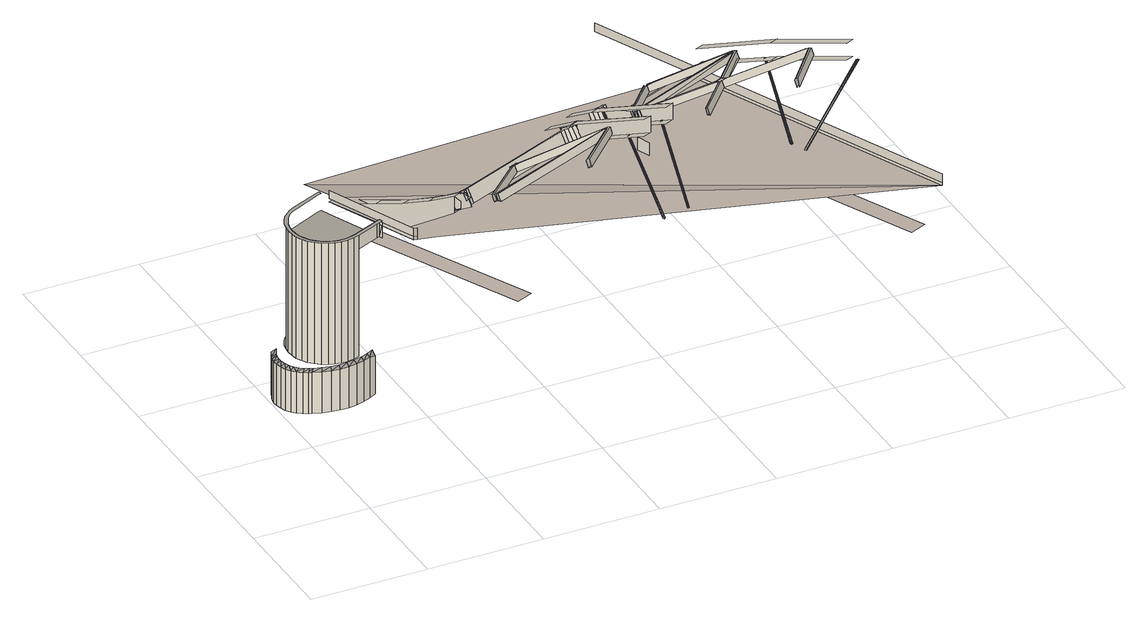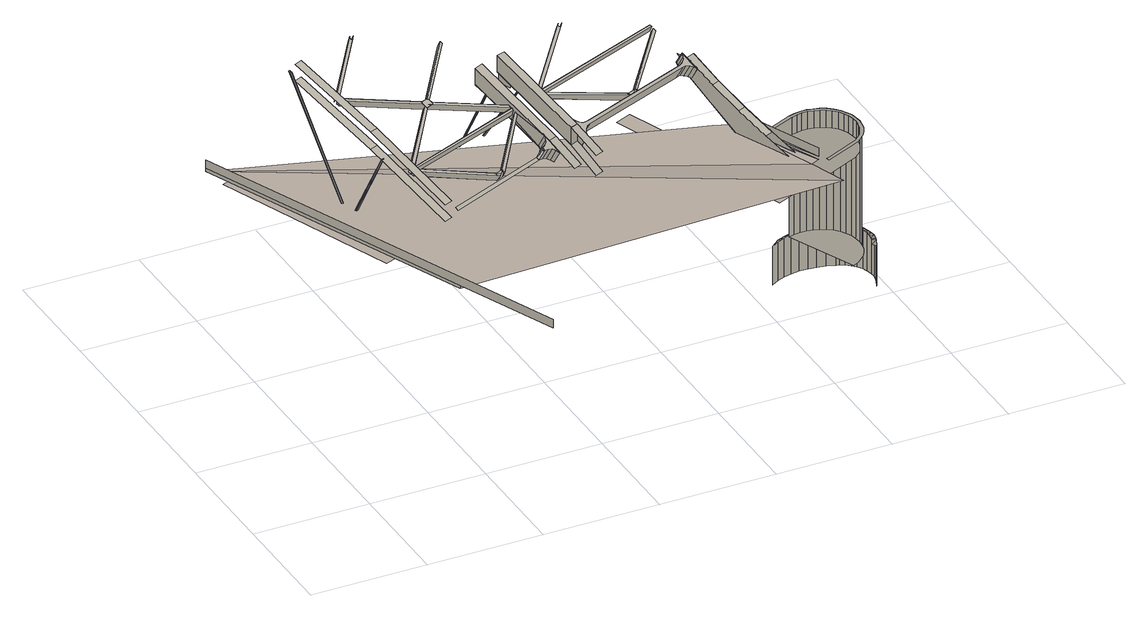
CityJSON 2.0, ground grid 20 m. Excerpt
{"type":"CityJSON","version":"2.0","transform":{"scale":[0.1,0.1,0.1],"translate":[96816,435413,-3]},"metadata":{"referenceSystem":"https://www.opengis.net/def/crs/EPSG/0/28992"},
"CityObjects":{
"bridge1":{"type":"Bridge","attributes":{"name":"Van Brienenoordbrug"},"children":["bridge1-1","bridge1-2","bridge1-3","bridge1-4","bridge1-5","bridge1-6","bridge1-7","bridge1-8","bridge1-9","bridge1-10","bridge1-11","bridge1-12","bridge1-13","bridge1-14","bridge1-15","bridge1-16","bridge1-17","bridge1-18","bridge1-19","bridge1-20","bridge1-21","bridge1-22","bridge1-23","bridge1-24","bridge1-25","bridge1-26","bridge1-27","bridge1-28","bridge1-29","bridge1-30","bridge1-31","bridge1-32","bridge1-33","bridge1-34","bridge1-35","bridge1-36","bridge1-37","bridge1-38","bridge1-39","bridge1-40","bridge1-41","bridge1-42","bridge1-43","bridge1-44","bridge1-45","bridge1-46","bridge1-47","bridge1-48","bridge1-49","bridge1-50","bridge1-51","bridge1-52","bridge1-53","bridge1-54","bridge1-55","bridge1-56","bridge1-57","bridge1-58","bridge1-59","bridge1-60","bridge1-61","bridge1-62","bridge1-63","bridge1-64","bridge1-65","bridge1-66","bridge1-67","bridge1-68","bridge1-69","bridge1-70","bridge1-71","bridge1-72","bridge1-73","bridge1-74","bridge1-75","bridge1-76","bridge1-77","bridge1-78","bridge1-79","bridge1-80","bridge1-81","bridge1-82","bridge1-83","bridge1-84","bridge1-85","bridge1-86","bridge1-87","bridge1-88","bridge1-89","bridge1-90","bridge1-91","bridge1-92","bridge1-93","bridge1-94","bridge1-95","bridge1-96","bridge1-97","bridge1-98","bridge1-99","bridge1-100","bridge1-101","bridge1-102","bridge1-103","bridge1-104","bridge1-105","bridge1-106","bridge1-107","bridge1-108","bridge1-109","bridge1-110","bridge1-111","bridge1-112","bridge1-113","bridge1-114","bridge1-115","bridge1-116","bridge1-117","bridge1-118","bridge1-119","bridge1-120","bridge1-121","bridge1-122","bridge1-123","bridge1-124","bridge1-125","bridge1-126","bridge1-127","bridge1-128","bridge1-129","bridge1-130","bridge1-131","bridge1-132","bridge1-133","bridge1-134","bridge1-135","bridge1-136","bridge1-137","bridge1-138","bridge1-139","bridge1-140","bridge1-141","bridge1-142","bridge1-143","bridge1-144","bridge1-145","bridge1-146","bridge1-147","bridge1-148","bridge1-149","bridge1-150","bridge1-151","bridge1-152","bridge1-153","bridge1-154","bridge1-155","bridge1-156","bridge1-157","bridge1-158","bridge1-159","bridge1-160","bridge1-161","bridge1-162","bridge1-163","bridge1-164","bridge1-165","bridge1-166","bridge1-167","bridge1-168","bridge1-169","bridge1-170","bridge1-171","bridge1-172","bridge1-173","bridge1-174","bridge1-175","bridge1-176","bridge1-177","bridge1-178","bridge1-179","bridge1-180","bridge1-181","bridge1-182","bridge1-183","bridge1-184","bridge1-185","bridge1-186","bridge1-187","bridge1-188","bridge1-189","bridge1-190","bridge1-191","bridge1-192","bridge1-193","bridge1-194","bridge1-195","bridge1-196","bridge1-197","bridge1-198","bridge1-199","bridge1-200","bridge1-201","bridge1-202","bridge1-203","bridge1-204","bridge1-205","bridge1-206","bridge1-207","bridge1-208","bridge1-209","bridge1-210","bridge1-211","bridge1-212","bridge1-213","bridge1-214","bridge1-215","bridge1-216","bridge1-217","bridge1-218","bridge1-219","bridge1-220","bridge1-221","bridge1-222","bridge1-223"],"geometry":[{"type":"MultiSurface","lod":"2","boundaries":[[[0,1,2,3]],[[4,0,3,5]],[[1,6,7,2]],[[8,4,5,9]],[[10,0,4]],[[1,0,11]],[[4,8,12]],[[6,1,13]],[[6,14,15,7]],[[16,8,9,17]],[[10,11,0]],[[12,10,4]],[[11,13,1]],[[8,16,18]],[[18,12,8]],[[14,6,19]],[[14,20,21,15]],[[13,19,6]],[[22,23,16,17]],[[24,18,16]],[[20,14,25]],[[19,25,14]],[[23,26,16]],[[24,16,26]],[[20,27,28,21]],[[29,30,23,22]],[[25,31,20]],[[27,20,31]],[[30,32,23]],[[26,23,32]],[[33,34,30,29]],[[34,35,30]],[[32,30,35]],[[36,37,34,33]],[[35,34,38]],[[39,40,41,42]],[[43,39,42,44]],[[40,45,46,41]],[[37,38,34]],[[47,43,44,48]],[[45,49,50,46]],[[51,52,53,54]],[[55,47,48,56]],[[52,57,58,53]],[[59,51,54,60]],[[57,61,62,58]],[[63,59,60,64]],[[65,66,37,36]],[[38,37,67]],[[68,55,56,69]],[[61,70,71,62]],[[66,67,37]],[[72,63,64,73]],[[70,74,75,71]],[[76,68,69,77]],[[74,78,79,75]],[[80,81,66,65]],[[67,66,82]],[[83,84,85,86,87,88,89,50,46,41,42,44,48,56,69,77,90,91,92,93]],[[94,76,77,90]],[[81,82,66]],[[78,95,96,79]],[[97,94,90,91]],[[82,81,98]],[[99,100,81,80]],[[95,101,102,96]],[[103,104,105,106,107,108,109,110,111,49,45,40,39,43,47,55,68,76,94,97,112,113,114,115,116,117,118,119,120,101,95,78,74,70,61,57,52,51,59,63,72,121,122,123,124,125]],[[100,98,81]],[[112,97,91,92]],[[101,120,126,102]],[[127,128,129,130,131,132,133,134,73,64,60,54,53,58,62,71,75,79,96,102,126,135,136,137,138]],[[98,100,139]],[[140,141,100,99]],[[141,139,100]],[[113,112,92,93]],[[120,119,135,126]],[[139,141,142]],[[143,144,141,140]],[[119,118,136,135]],[[114,113,93,83]],[[144,142,141]],[[142,144,145]],[[146,147,144,143]],[[147,145,144]],[[145,147,148]],[[149,150,147,146]],[[150,148,147]],[[118,117,137,136]],[[117,116,151,152,153,138,137]],[[154,138,153]],[[155,156,138,154]],[[151,157,158,159,160]],[[161,162,163,164,152]],[[162,161,165]],[[166,167,168,169]],[[170,162,165,171,172]],[[171,165,173]],[[173,174,171]],[[175,176,177,178,179,180]]],"semantics":{"surfaces":[{"type":"WallSurface"},{"type":"OuterFloorSurface"},{"type":"OuterCeilingSurface"}],"values":[0,0,0,0,1,1,1,1,0,0,1,1,1,1,1,1,0,1,0,1,1,1,1,1,0,0,1,1,1,1,0,1,1,0,1,0,0,0,1,0,0,0,0,0,0,0,0,0,1,0,0,1,0,0,0,0,0,1,1,0,1,0,0,1,0,0,1,1,0,0,1,1,0,1,0,0,1,0,0,0,1,1,0,1,1,0,1,0,0,0,0,2,2,2,2,2,2,2,2]}}]},
"bridge1-1":{"type":"BridgeInstallation","parents":["bridge1"],"geometry":[{"type":"MultiSurface","lod":"2","boundaries":[[[181,182,160,151,116,115,157,158]]]}]},
"bridge1-2":{"type":"BridgeInstallation","parents":["bridge1"],"geometry":[{"type":"MultiSurface","lod":"2","boundaries":[[[152,164,157,151]]]}]},
"bridge1-3":{"type":"BridgeInstallation","parents":["bridge1"],"geometry":[{"type":"MultiSurface","lod":"2","boundaries":[[[151,157,115,116]]]}]},
"bridge1-4":{"type":"BridgeInstallation","parents":["bridge1"],"geometry":[{"type":"MultiSurface","lod":"2","boundaries":[[[158,157,164,163]]]}]},
"bridge1-5":{"type":"BridgeInstallation","parents":["bridge1"],"geometry":[{"type":"MultiSurface","lod":"2","boundaries":[[[183,181,158,159]]]}]},
"bridge1-6":{"type":"BridgeInstallation","parents":["bridge1"],"geometry":[{"type":"MultiSurface","lod":"2","boundaries":[[[162,159,158,163]]]}]},
"bridge1-7":{"type":"BridgeInstallation","parents":["bridge1"],"geometry":[{"type":"MultiSurface","lod":"2","boundaries":[[[184,185,186,187,188]]]}]},
"bridge1-8":{"type":"BridgeInstallation","parents":["bridge1"],"geometry":[{"type":"MultiSurface","lod":"2","boundaries":[[[189,184,188,187,186,185,190,191,192,193,194,195]]]}]},
"bridge1-9":{"type":"BridgeInstallation","parents":["bridge1"],"geometry":[{"type":"MultiSurface","lod":"2","boundaries":[[[189,195,196,197]]]}]},
"bridge1-10":{"type":"BridgeInstallation","parents":["bridge1"],"geometry":[{"type":"MultiSurface","lod":"2","boundaries":[[[196,195,194,198]]]}]},
"bridge1-11":{"type":"BridgeInstallation","parents":["bridge1"],"geometry":[{"type":"MultiSurface","lod":"2","boundaries":[[[199,190,185,200]]]}]},
"bridge1-12":{"type":"BridgeInstallation","parents":["bridge1"]},
"bridge1-13":{"type":"BridgeInstallation","parents":["bridge1"],"geometry":[{"type":"MultiSurface","lod":"2","boundaries":[[[201,199,200,202,203,204,197,196,198,205,206,207,208,209,210,211]]]}]},
"bridge1-14":{"type":"BridgeInstallation","parents":["bridge1"],"geometry":[{"type":"MultiSurface","lod":"2","boundaries":[[[198,194,193,212,207,206,205]]]}]},
"bridge1-15":{"type":"BridgeInstallation","parents":["bridge1"],"geometry":[{"type":"MultiSurface","lod":"2","boundaries":[[[199,201,192,191,190]]]}]},
"bridge1-16":{"type":"BridgeInstallation","parents":["bridge1"]},
"bridge1-17":{"type":"BridgeInstallation","parents":["bridge1"],"geometry":[{"type":"MultiSurface","lod":"2","boundaries":[[[211,210,209,208,213]]]}]},
"bridge1-18":{"type":"BridgeInstallation","parents":["bridge1"],"geometry":[{"type":"MultiSurface","lod":"2","boundaries":[[[214,215,216,208,209]]]}]},
"bridge1-19":{"type":"BridgeInstallation","parents":["bridge1"],"geometry":[{"type":"MultiSurface","lod":"2","boundaries":[[[217,218,211,210]]]}]},
"bridge1-20":{"type":"BridgeInstallation","parents":["bridge1"],"geometry":[{"type":"MultiSurface","lod":"2","boundaries":[[[212,216,208,207]]]}]},
"bridge1-21":{"type":"BridgeInstallation","parents":["bridge1"],"geometry":[{"type":"MultiSurface","lod":"2","boundaries":[[[213,208,216]]]}]},
"bridge1-22":{"type":"BridgeInstallation","parents":["bridge1"]},
"bridge1-23":{"type":"BridgeInstallation","parents":["bridge1"]},
"bridge1-24":{"type":"BridgeInstallation","parents":["bridge1"]},
"bridge1-25":{"type":"BridgeInstallation","parents":["bridge1"],"geometry":[{"type":"MultiSurface","lod":"2","boundaries":[[[217,219,218]]]}]},
"bridge1-26":{"type":"BridgeInstallation","parents":["bridge1"]},
"bridge1-27":{"type":"BridgeInstallation","parents":["bridge1"],"geometry":[{"type":"MultiSurface","lod":"2","boundaries":[[[217,210,209,220,219]]]}]},
"bridge1-28":{"type":"BridgeInstallation","parents":["bridge1"],"geometry":[{"type":"MultiSurface","lod":"2","boundaries":[[[209,210,211,218,221,214]]]}]},
"bridge1-29":{"type":"BridgeInstallation","parents":["bridge1"],"geometry":[{"type":"MultiSurface","lod":"2","boundaries":[[[212,215,216]]]}]},
"bridge1-30":{"type":"BridgeInstallation","parents":["bridge1"],"geometry":[{"type":"MultiSurface","lod":"2","boundaries":[[[215,222,223,211,213,216]]]}]},
"bridge1-31":{"type":"BridgeInstallation","parents":["bridge1"],"geometry":[{"type":"MultiSurface","lod":"2","boundaries":[[[222,215,214]]]}]},
"bridge1-32":{"type":"BridgeInstallation","parents":["bridge1"],"geometry":[{"type":"MultiSurface","lod":"2","boundaries":[[[211,223,221,218]]]}]},
"bridge1-33":{"type":"BridgeInstallation","parents":["bridge1"]},
"bridge1-34":{"type":"BridgeInstallation","parents":["bridge1"],"geometry":[{"type":"MultiSurface","lod":"2","boundaries":[[[224,223,222]]]}]},
"bridge1-35":{"type":"BridgeInstallation","parents":["bridge1"],"geometry":[{"type":"MultiSurface","lod":"2","boundaries":[[[221,218,219]]]}]},
"bridge1-36":{"type":"BridgeInstallation","parents":["bridge1"],"geometry":[{"type":"MultiSurface","lod":"2","boundaries":[[[225,221,219]]]}]},
"bridge1-37":{"type":"BridgeInstallation","parents":["bridge1"],"geometry":[{"type":"MultiSurface","lod":"2","boundaries":[[[226,227,214,222,223,221]]]}]},
"bridge1-38":{"type":"BridgeInstallation","parents":["bridge1"],"geometry":[{"type":"MultiSurface","lod":"2","boundaries":[[[220,228,225,219]]]}]},
"bridge1-39":{"type":"BridgeInstallation","parents":["bridge1"],"geometry":[{"type":"MultiSurface","lod":"2","boundaries":[[[226,221,225]]]}]},
"bridge1-40":{"type":"BridgeInstallation","parents":["bridge1"],"geometry":[{"type":"MultiSurface","lod":"2","boundaries":[[[229,230,227,226]]]}]},
"bridge1-41":{"type":"BridgeInstallation","parents":["bridge1"],"geometry":[{"type":"MultiSurface","lod":"2","boundaries":[[[231,226,225]]]}]},
"bridge1-42":{"type":"BridgeInstallation","parents":["bridge1"],"geometry":[{"type":"MultiSurface","lod":"2","boundaries":[[[229,226,231]]]}]},
"bridge1-43":{"type":"BridgeInstallation","parents":["bridge1"],"geometry":[{"type":"MultiSurface","lod":"2","boundaries":[[[228,232,231,225]]]}]},
"bridge1-44":{"type":"BridgeInstallation","parents":["bridge1"],"geometry":[{"type":"MultiSurface","lod":"2","boundaries":[[[233,234,230,229]]]}]},
"bridge1-45":{"type":"BridgeInstallation","parents":["bridge1"],"geometry":[{"type":"MultiSurface","lod":"2","boundaries":[[[233,229,231]]]}]},
"bridge1-46":{"type":"BridgeInstallation","parents":["bridge1"],"geometry":[{"type":"MultiSurface","lod":"2","boundaries":[[[235,233,231]]]}]},
"bridge1-47":{"type":"BridgeInstallation","parents":["bridge1"],"geometry":[{"type":"MultiSurface","lod":"2","boundaries":[[[232,236,235,231]]]}]},
"bridge1-48":{"type":"BridgeInstallation","parents":["bridge1"],"geometry":[{"type":"MultiSurface","lod":"2","boundaries":[[[237,238,234,233]]]}]},
"bridge1-49":{"type":"BridgeInstallation","parents":["bridge1"],"geometry":[{"type":"MultiSurface","lod":"2","boundaries":[[[237,233,235]]]}]},
"bridge1-50":{"type":"BridgeInstallation","parents":["bridge1"],"geometry":[{"type":"MultiSurface","lod":"2","boundaries":[[[239,240,241,242,243]]]}]},
"bridge1-51":{"type":"BridgeInstallation","parents":["bridge1"],"geometry":[{"type":"MultiSurface","lod":"2","boundaries":[[[239,244,245,246,247,240]]]}]},
"bridge1-52":{"type":"BridgeInstallation","parents":["bridge1"],"geometry":[{"type":"MultiSurface","lod":"2","boundaries":[[[242,241,248,249,250,251]]]}]},
"bridge1-53":{"type":"BridgeInstallation","parents":["bridge1"],"geometry":[{"type":"MultiSurface","lod":"2","boundaries":[[[252,253,254,239,243]]]}]},
"bridge1-54":{"type":"BridgeInstallation","parents":["bridge1"],"geometry":[{"type":"MultiSurface","lod":"2","boundaries":[[[239,254,244]]]}]},
"bridge1-55":{"type":"BridgeInstallation","parents":["bridge1"],"geometry":[{"type":"MultiSurface","lod":"2","boundaries":[[[255,244,254,253,256,257]]]}]},
"bridge1-56":{"type":"BridgeInstallation","parents":["bridge1"],"geometry":[{"type":"MultiSurface","lod":"2","boundaries":[[[253,252,258,256]]]}]},
"bridge1-57":{"type":"BridgeInstallation","parents":["bridge1"],"geometry":[{"type":"MultiSurface","lod":"2","boundaries":[[[243,242,259,260,258,252]]]}]},
"bridge1-58":{"type":"BridgeInstallation","parents":["bridge1"],"geometry":[{"type":"MultiSurface","lod":"2","boundaries":[[[259,242,251]]]}]},
"bridge1-59":{"type":"BridgeInstallation","parents":["bridge1"],"geometry":[{"type":"MultiSurface","lod":"2","boundaries":[[[220,209,208,216,215,214,227,230,234,238,261,262,263,264,265,266,267,268,269,270,236,232,228]]]}]},
"bridge1-60":{"type":"BridgeInstallation","parents":["bridge1"],"geometry":[{"type":"MultiSurface","lod":"2","boundaries":[[[271,237,235]]]}]},
"bridge1-61":{"type":"BridgeInstallation","parents":["bridge1"],"geometry":[{"type":"MultiSurface","lod":"2","boundaries":[[[236,270,271,235]]]}]},
"bridge1-62":{"type":"BridgeInstallation","parents":["bridge1"],"geometry":[{"type":"MultiSurface","lod":"2","boundaries":[[[272,261,238,237],[255,273,245,244,254,253,256,257]]]}]},
"bridge1-63":{"type":"BridgeInstallation","parents":["bridge1"],"geometry":[{"type":"MultiSurface","lod":"2","boundaries":[[[272,237,271]]]}]},
"bridge1-64":{"type":"BridgeInstallation","parents":["bridge1"],"geometry":[{"type":"MultiSurface","lod":"2","boundaries":[[[274,255,257]]]}]},
"bridge1-65":{"type":"BridgeInstallation","parents":["bridge1"],"geometry":[{"type":"MultiSurface","lod":"2","boundaries":[[[274,257,256,258,260]]]}]},
"bridge1-66":{"type":"BridgeInstallation","parents":["bridge1"],"geometry":[{"type":"MultiSurface","lod":"2","boundaries":[[[275,276,277,278,279,280]]]}]},
"bridge1-67":{"type":"BridgeInstallation","parents":["bridge1"],"geometry":[{"type":"MultiSurface","lod":"2","boundaries":[[[281,282,283,284,285]]]}]},
"bridge1-68":{"type":"BridgeInstallation","parents":["bridge1"],"geometry":[{"type":"MultiSurface","lod":"2","boundaries":[[[284,283,286,276,275]]]}]},
"bridge1-69":{"type":"BridgeInstallation","parents":["bridge1"],"geometry":[{"type":"MultiSurface","lod":"2","boundaries":[[[281,279,278,287,282]]]}]},
"bridge1-70":{"type":"BridgeInstallation","parents":["bridge1"],"geometry":[{"type":"MultiSurface","lod":"2","boundaries":[[[250,249,246,245,273,288,289,287]]]}]},
"bridge1-71":{"type":"BridgeInstallation","parents":["bridge1"],"geometry":[{"type":"MultiSurface","lod":"2","boundaries":[[[250,287,278,277,259,251]]]}]},
"bridge1-72":{"type":"BridgeInstallation","parents":["bridge1"],"geometry":[{"type":"MultiSurface","lod":"2","boundaries":[[[288,273,255,274,290,289]]]}]},
"bridge1-73":{"type":"BridgeInstallation","parents":["bridge1"],"geometry":[{"type":"MultiSurface","lod":"2","boundaries":[[[290,274,260,259,277,286]]]}]},
"bridge1-74":{"type":"BridgeInstallation","parents":["bridge1"],"geometry":[{"type":"MultiSurface","lod":"2","boundaries":[[[291,283,282,292,293]]]}]},
"bridge1-75":{"type":"BridgeInstallation","parents":["bridge1"],"geometry":[{"type":"MultiSurface","lod":"2","boundaries":[[[294,295,292,282,287]]]}]},
"bridge1-76":{"type":"BridgeInstallation","parents":["bridge1"],"geometry":[{"type":"MultiSurface","lod":"2","boundaries":[[[296,297,295,294,298]]]}]},
"bridge1-77":{"type":"BridgeInstallation","parents":["bridge1"],"geometry":[{"type":"MultiSurface","lod":"2","boundaries":[[[298,286,283,291,299,296]]]}]},
"bridge1-78":{"type":"BridgeInstallation","parents":["bridge1"],"geometry":[{"type":"MultiSurface","lod":"2","boundaries":[[[300,272,271]]]}]},
"bridge1-79":{"type":"BridgeInstallation","parents":["bridge1"],"geometry":[{"type":"MultiSurface","lod":"2","boundaries":[[[270,269,300,271]]]}]},
"bridge1-80":{"type":"BridgeInstallation","parents":["bridge1"],"geometry":[{"type":"MultiSurface","lod":"2","boundaries":[[[301,262,261,272]]]}]},
"bridge1-81":{"type":"BridgeInstallation","parents":["bridge1"],"geometry":[{"type":"MultiSurface","lod":"2","boundaries":[[[301,272,300]]]}]},
"bridge1-82":{"type":"BridgeInstallation","parents":["bridge1"],"geometry":[{"type":"MultiSurface","lod":"2","boundaries":[[[302,301,300]]]}]},
"bridge1-83":{"type":"BridgeInstallation","parents":["bridge1"],"geometry":[{"type":"MultiSurface","lod":"2","boundaries":[[[269,268,302,300]]]}]},
"bridge1-84":{"type":"BridgeInstallation","parents":["bridge1"],"geometry":[{"type":"MultiSurface","lod":"2","boundaries":[[[303,263,262,301]]]}]},
"bridge1-85":{"type":"BridgeInstallation","parents":["bridge1"],"geometry":[{"type":"MultiSurface","lod":"2","boundaries":[[[303,301,302]]]}]},
"bridge1-86":{"type":"BridgeInstallation","parents":["bridge1"],"geometry":[{"type":"MultiSurface","lod":"2","boundaries":[[[268,267,304,302]]]}]},
"bridge1-87":{"type":"BridgeInstallation","parents":["bridge1"],"geometry":[{"type":"MultiSurface","lod":"2","boundaries":[[[304,303,302]]]}]},
"bridge1-88":{"type":"BridgeInstallation","parents":["bridge1"],"geometry":[{"type":"MultiSurface","lod":"2","boundaries":[[[305,264,263,303]]]}]},
"bridge1-89":{"type":"BridgeInstallation","parents":["bridge1"],"geometry":[{"type":"MultiSurface","lod":"2","boundaries":[[[306,303,304]]]}]},
"bridge1-90":{"type":"BridgeInstallation","parents":["bridge1"],"geometry":[{"type":"MultiSurface","lod":"2","boundaries":[[[266,307,306,304,267]]]}]},
"bridge1-91":{"type":"BridgeInstallation","parents":["bridge1"],"geometry":[{"type":"MultiSurface","lod":"2","boundaries":[[[303,306,305]]]}]},
"bridge1-92":{"type":"BridgeInstallation","parents":["bridge1"],"geometry":[{"type":"MultiSurface","lod":"2","boundaries":[[[306,305,303]]]}]},
"bridge1-93":{"type":"BridgeInstallation","parents":["bridge1"]},
"bridge1-94":{"type":"BridgeInstallation","parents":["bridge1"],"geometry":[{"type":"MultiSurface","lod":"2","boundaries":[[[308,309,265,264,305,310]]]}]},
"bridge1-95":{"type":"BridgeInstallation","parents":["bridge1"],"geometry":[{"type":"MultiSurface","lod":"2","boundaries":[[[308,310,306,307,266,265,309]]]}]},
"bridge1-96":{"type":"BridgeInstallation","parents":["bridge1"],"geometry":[{"type":"MultiSurface","lod":"2","boundaries":[[[310,305,306]]]}]},
"bridge1-97":{"type":"BridgeInstallation","parents":["bridge1"],"geometry":[{"type":"MultiSurface","lod":"2","boundaries":[[[311,312,313,314,315]]]}]},
"bridge1-98":{"type":"BridgeInstallation","parents":["bridge1"],"geometry":[{"type":"MultiSurface","lod":"2","boundaries":[[[316,317,318,319,320]]]}]},
"bridge1-99":{"type":"BridgeInstallation","parents":["bridge1"],"geometry":[{"type":"MultiSurface","lod":"2","boundaries":[[[276,286,277]]]}]},
"bridge1-100":{"type":"BridgeInstallation","parents":["bridge1"],"geometry":[{"type":"MultiSurface","lod":"2","boundaries":[[[312,313,318,319,321]]]}]},
"bridge1-101":{"type":"BridgeInstallation","parents":["bridge1"]},
"bridge1-102":{"type":"BridgeInstallation","parents":["bridge1"],"geometry":[{"type":"MultiSurface","lod":"2","boundaries":[[[322,323,324]]]}]},
"bridge1-103":{"type":"BridgeInstallation","parents":["bridge1"]},
"bridge1-104":{"type":"BridgeInstallation","parents":["bridge1"],"geometry":[{"type":"MultiSurface","lod":"2","boundaries":[[[325,322,313,312,326,327]]]}]},
"bridge1-105":{"type":"BridgeInstallation","parents":["bridge1"],"geometry":[{"type":"MultiSurface","lod":"2","boundaries":[[[328,329,330,319,318]]]}]},
"bridge1-106":{"type":"BridgeConstructiveElement","parents":["bridge1"],"geometry":[{"type":"MultiSurface","lod":"2","boundaries":[[[331,332,333,322]]]}]},
"bridge1-107":{"type":"BridgeConstructiveElement","parents":["bridge1"],"geometry":[{"type":"MultiSurface","lod":"2","boundaries":[[[334,335,336]]]}]},
"bridge1-108":{"type":"BridgeConstructiveElement","parents":["bridge1"],"geometry":[{"type":"MultiSurface","lod":"2","boundaries":[[[335,337,336]]]}]},
"bridge1-109":{"type":"BridgeConstructiveElement","parents":["bridge1"],"geometry":[{"type":"MultiSurface","lod":"2","boundaries":[[[336,337,338]]]}]},
"bridge1-110":{"type":"BridgeConstructiveElement","parents":["bridge1"],"geometry":[{"type":"MultiSurface","lod":"2","boundaries":[[[339,334,336]]]}]},
"bridge1-111":{"type":"BridgeConstructiveElement","parents":["bridge1"],"geometry":[{"type":"MultiSurface","lod":"2","boundaries":[[[337,340,338]]]}]},
"bridge1-112":{"type":"BridgeConstructiveElement","parents":["bridge1"],"geometry":[{"type":"MultiSurface","lod":"2","boundaries":[[[341,334,339]]]}]},
"bridge1-113":{"type":"BridgeConstructiveElement","parents":["bridge1"],"geometry":[{"type":"MultiSurface","lod":"2","boundaries":[[[342,341,339]]]}]},
"bridge1-114":{"type":"BridgeConstructiveElement","parents":["bridge1"],"geometry":[{"type":"MultiSurface","lod":"2","boundaries":[[[338,340,343]]]}]},
"bridge1-115":{"type":"BridgeInstallation","parents":["bridge1"],"geometry":[{"type":"MultiSurface","lod":"2","boundaries":[[[344,326,312,321,319,330,329]]]}]},
"bridge1-116":{"type":"BridgeConstructiveElement","parents":["bridge1"],"geometry":[{"type":"MultiSurface","lod":"2","boundaries":[[[343,341,342]]]}]},
"bridge1-117":{"type":"BridgeConstructiveElement","parents":["bridge1"],"geometry":[{"type":"MultiSurface","lod":"2","boundaries":[[[340,341,343]]]}]},
"bridge1-118":{"type":"BridgeInstallation","parents":["bridge1"],"geometry":[{"type":"MultiSurface","lod":"2","boundaries":[[[345,346,347,348]]]}]},
"bridge1-119":{"type":"BridgeInstallation","parents":["bridge1"]},
"bridge1-120":{"type":"BridgeInstallation","parents":["bridge1"]},
"bridge1-121":{"type":"BridgeInstallation","parents":["bridge1"],"geometry":[{"type":"MultiSurface","lod":"2","boundaries":[[[349,350,351,352,353]]]}]},
"bridge1-122":{"type":"BridgeInstallation","parents":["bridge1"],"geometry":[{"type":"MultiSurface","lod":"2","boundaries":[[[354,355,356,357,358,359,360,361,362,363,364]]]}]},
"bridge1-123":{"type":"BridgeInstallation","parents":["bridge1"],"geometry":[{"type":"MultiSurface","lod":"2","boundaries":[[[365,366,348,347]]]}]},
"bridge1-124":{"type":"BridgeInstallation","parents":["bridge1"],"geometry":[{"type":"MultiSurface","lod":"2","boundaries":[[[367,349,368]]]}]},
"bridge1-125":{"type":"BridgeInstallation","parents":["bridge1"],"geometry":[{"type":"MultiSurface","lod":"2","boundaries":[[[349,368,354]]]}]},
"bridge1-126":{"type":"BridgeInstallation","parents":["bridge1"],"geometry":[{"type":"MultiSurface","lod":"2","boundaries":[[[369,370,368,371]]]}]},
"bridge1-127":{"type":"BridgeInstallation","parents":["bridge1"],"geometry":[{"type":"MultiSurface","lod":"2","boundaries":[[[352,372,373,353]]]}]},
"bridge1-128":{"type":"BridgeInstallation","parents":["bridge1"],"geometry":[{"type":"MultiSurface","lod":"2","boundaries":[[[368,370,374,375]]]}]},
"bridge1-129":{"type":"BridgeInstallation","parents":["bridge1"],"geometry":[{"type":"MultiSurface","lod":"2","boundaries":[[[352,351,376,370,369,377,378,379,380,381,372]]]}]},
"bridge1-130":{"type":"BridgeInstallation","parents":["bridge1"],"geometry":[{"type":"MultiSurface","lod":"2","boundaries":[[[382,377,369,371]]]}]},
"bridge1-131":{"type":"BridgeInstallation","parents":["bridge1"],"geometry":[{"type":"MultiSurface","lod":"2","boundaries":[[[371,368,349,353,373,383,384,385,386,382]]]}]},
"bridge1-132":{"type":"BridgeInstallation","parents":["bridge1"],"geometry":[{"type":"MultiSurface","lod":"2","boundaries":[[[348,366,362,361,355,354,368,375,387,388,374,370,376],[389,390,391,392],[393,394,395,396]]]}]},
"bridge1-133":{"type":"BridgeInstallation","parents":["bridge1"],"geometry":[{"type":"MultiSurface","lod":"2","boundaries":[[[397,398,399]]]}]},
"bridge1-134":{"type":"BridgeConstructiveElement","parents":["bridge1"],"geometry":[{"type":"MultiSurface","lod":"2","boundaries":[[[400,358,401]]]}]},
"bridge1-135":{"type":"BridgeConstructiveElement","parents":["bridge1"],"geometry":[{"type":"MultiSurface","lod":"2","boundaries":[[[400,402,358]]]}]},
"bridge1-136":{"type":"BridgeConstructiveElement","parents":["bridge1"],"geometry":[{"type":"MultiSurface","lod":"2","boundaries":[[[359,358,402]]]}]},
"bridge1-137":{"type":"BridgeConstructiveElement","parents":["bridge1"],"geometry":[{"type":"MultiSurface","lod":"2","boundaries":[[[357,401,358]]]}]},
"bridge1-138":{"type":"BridgeConstructiveElement","parents":["bridge1"]},
"bridge1-139":{"type":"BridgeConstructiveElement","parents":["bridge1"]},
"bridge1-140":{"type":"BridgeConstructiveElement","parents":["bridge1"],"geometry":[{"type":"MultiSurface","lod":"2","boundaries":[[[360,359,402]]]}]},
"bridge1-141":{"type":"BridgeInstallation","parents":["bridge1"],"geometry":[{"type":"MultiSurface","lod":"2","boundaries":[[[372,381,383,373]]]}]},
"bridge1-142":{"type":"BridgeConstructiveElement","parents":["bridge1"],"geometry":[{"type":"MultiSurface","lod":"2","boundaries":[[[356,401,357]]]}]},
"bridge1-143":{"type":"BridgeConstructiveElement","parents":["bridge1"],"geometry":[{"type":"MultiSurface","lod":"2","boundaries":[[[402,397,360]]]}]},
"bridge1-144":{"type":"BridgeInstallation","parents":["bridge1"],"geometry":[{"type":"MultiSurface","lod":"2","boundaries":[[[386,378,377,382]]]}]},
"bridge1-145":{"type":"BridgeConstructiveElement","parents":["bridge1"],"geometry":[{"type":"MultiSurface","lod":"2","boundaries":[[[401,356,403]]]}]},
"bridge1-146":{"type":"BridgeConstructiveElement","parents":["bridge1"]},
"bridge1-147":{"type":"BridgeConstructiveElement","parents":["bridge1"]},
"bridge1-148":{"type":"BridgeConstructiveElement","parents":["bridge1"],"geometry":[{"type":"MultiSurface","lod":"2","boundaries":[[[403,356,398]]]}]},
"bridge1-149":{"type":"BridgeConstructiveElement","parents":["bridge1"],"geometry":[{"type":"MultiSurface","lod":"2","boundaries":[[[404,398,356,355]]]}]},
"bridge1-150":{"type":"BridgeConstructiveElement","parents":["bridge1"]},
"bridge1-151":{"type":"BridgeConstructiveElement","parents":["bridge1"],"geometry":[{"type":"MultiSurface","lod":"2","boundaries":[[[361,360,397,405]]]}]},
"bridge1-152":{"type":"BridgeConstructiveElement","parents":["bridge1"],"geometry":[{"type":"MultiSurface","lod":"2","boundaries":[[[404,406,398]]]}]},
"bridge1-153":{"type":"BridgeConstructiveElement","parents":["bridge1"],"geometry":[{"type":"MultiSurface","lod":"2","boundaries":[[[406,405,399]]]}]},
"bridge1-154":{"type":"BridgeConstructiveElement","parents":["bridge1"],"geometry":[{"type":"MultiSurface","lod":"2","boundaries":[[[399,398,406]]]}]},
"bridge1-155":{"type":"BridgeConstructiveElement","parents":["bridge1"],"geometry":[{"type":"MultiSurface","lod":"2","boundaries":[[[397,399,405]]]}]},
"bridge1-156":{"type":"BridgeInstallation","parents":["bridge1"],"geometry":[{"type":"MultiSurface","lod":"2","boundaries":[[[355,361,360,359,358,357,356]]]}]},
"bridge1-157":{"type":"BridgeInstallation","parents":["bridge1"],"geometry":[{"type":"MultiSurface","lod":"2","boundaries":[[[381,380,384,383]]]}]},
"bridge1-158":{"type":"BridgeInstallation","parents":["bridge1"]},
"bridge1-159":{"type":"BridgeInstallation","parents":["bridge1"]},
"bridge1-160":{"type":"BridgeInstallation","parents":["bridge1"],"geometry":[{"type":"MultiSurface","lod":"2","boundaries":[[[385,379,378,386]]]}]},
"bridge1-161":{"type":"BridgeInstallation","parents":["bridge1"],"geometry":[{"type":"MultiSurface","lod":"2","boundaries":[[[374,407,408,375]]]}]},
"bridge1-162":{"type":"BridgeInstallation","parents":["bridge1"],"geometry":[{"type":"MultiSurface","lod":"2","boundaries":[[[388,409,410,407,374]]]}]},
"bridge1-163":{"type":"BridgeInstallation","parents":["bridge1"],"geometry":[{"type":"MultiSurface","lod":"2","boundaries":[[[387,411,412,409,388]]]}]},
"bridge1-164":{"type":"BridgeInstallation","parents":["bridge1"],"geometry":[{"type":"MultiSurface","lod":"2","boundaries":[[[394,413,414,415,395]]]}]},
"bridge1-165":{"type":"BridgeInstallation","parents":["bridge1"],"geometry":[{"type":"MultiSurface","lod":"2","boundaries":[[[393,416,417,413,394]]]}]},
"bridge1-166":{"type":"BridgeInstallation","parents":["bridge1"],"geometry":[{"type":"MultiSurface","lod":"2","boundaries":[[[415,418,419,396,395]]]}]},
"bridge1-167":{"type":"BridgeInstallation","parents":["bridge1"],"geometry":[{"type":"MultiSurface","lod":"2","boundaries":[[[420,421,422,423,424]]]}]},
"bridge1-168":{"type":"BridgeInstallation","parents":["bridge1"],"geometry":[{"type":"MultiSurface","lod":"2","boundaries":[[[423,417,416,425,424]]]}]},
"bridge1-169":{"type":"BridgeInstallation","parents":["bridge1"],"geometry":[{"type":"MultiSurface","lod":"2","boundaries":[[[426,427,428,421,420]]]}]},
"bridge1-170":{"type":"BridgeInstallation","parents":["bridge1"],"geometry":[{"type":"MultiSurface","lod":"2","boundaries":[[[429,430,410,409]]]}]},
"bridge1-171":{"type":"BridgeInstallation","parents":["bridge1"],"geometry":[{"type":"MultiSurface","lod":"2","boundaries":[[[412,431,409]]]}]},
"bridge1-172":{"type":"BridgeInstallation","parents":["bridge1"],"geometry":[{"type":"MultiSurface","lod":"2","boundaries":[[[409,431,432,433,429]]]}]},
"bridge1-173":{"type":"BridgeInstallation","parents":["bridge1"],"geometry":[{"type":"MultiSurface","lod":"2","boundaries":[[[384,434,435,385]]]}]},
"bridge1-174":{"type":"BridgeInstallation","parents":["bridge1"],"geometry":[{"type":"MultiSurface","lod":"2","boundaries":[[[413,423,422,414]]]}]},
"bridge1-175":{"type":"BridgeInstallation","parents":["bridge1"],"geometry":[{"type":"MultiSurface","lod":"2","boundaries":[[[436,391,390]]]}]},
"bridge1-176":{"type":"BridgeInstallation","parents":["bridge1"],"geometry":[{"type":"MultiSurface","lod":"2","boundaries":[[[423,413,417]]]}]},
"bridge1-177":{"type":"BridgeInstallation","parents":["bridge1"],"geometry":[{"type":"MultiSurface","lod":"2","boundaries":[[[437,438,439,389,392]]]}]},
"bridge1-178":{"type":"BridgeInstallation","parents":["bridge1"],"geometry":[{"type":"MultiSurface","lod":"2","boundaries":[[[440,390,389,439]]]}]},
"bridge1-179":{"type":"BridgeInstallation","parents":["bridge1"],"geometry":[{"type":"MultiSurface","lod":"2","boundaries":[[[441,437,392,391,436]]]}]},
"bridge1-180":{"type":"BridgeInstallation","parents":["bridge1"],"geometry":[{"type":"MultiSurface","lod":"2","boundaries":[[[440,436,390]]]}]},
"bridge1-181":{"type":"BridgeInstallation","parents":["bridge1"],"geometry":[{"type":"MultiSurface","lod":"2","boundaries":[[[375,408,442,443,444,440,445,411,387]]]}]},
"bridge1-182":{"type":"BridgeInstallation","parents":["bridge1"],"geometry":[{"type":"MultiSurface","lod":"2","boundaries":[[[415,446,418]]]}]},
"bridge1-183":{"type":"BridgeInstallation","parents":["bridge1"],"geometry":[{"type":"MultiSurface","lod":"2","boundaries":[[[447,446,415,414,448]]]}]},
"bridge1-184":{"type":"BridgeInstallation","parents":["bridge1"],"geometry":[{"type":"MultiSurface","lod":"2","boundaries":[[[414,422,449,448]]]}]},
"bridge1-185":{"type":"BridgeInstallation","parents":["bridge1"],"geometry":[{"type":"MultiSurface","lod":"2","boundaries":[[[421,450,449,422]]]}]},
"bridge1-186":{"type":"BridgeInstallation","parents":["bridge1"],"geometry":[{"type":"MultiSurface","lod":"2","boundaries":[[[450,421,428]]]}]},
"bridge1-187":{"type":"BridgeInstallation","parents":["bridge1"],"geometry":[{"type":"MultiSurface","lod":"2","boundaries":[[[451,452,453,454,455,427,426,425,416,393,396,419,440]]]}]},
"bridge1-188":{"type":"BridgeInstallation","parents":["bridge1"],"geometry":[{"type":"MultiSurface","lod":"2","boundaries":[[[456,457,458]]]}]},
"bridge1-189":{"type":"BridgeInstallation","parents":["bridge1"],"geometry":[{"type":"MultiSurface","lod":"2","boundaries":[[[457,456,447,448,449]]]}]},
"bridge1-190":{"type":"BridgeInstallation","parents":["bridge1"],"geometry":[{"type":"MultiSurface","lod":"2","boundaries":[[[411,445,439,438,431,412]]]}]},
"bridge1-191":{"type":"BridgeInstallation","parents":["bridge1"],"geometry":[{"type":"MultiSurface","lod":"2","boundaries":[[[442,459,460,461,462,444,443]]]}]},
"bridge1-192":{"type":"BridgeInstallation","parents":["bridge1"],"geometry":[{"type":"MultiSurface","lod":"2","boundaries":[[[437,461,460,432,431,438]]]}]},
"bridge1-193":{"type":"BridgeInstallation","parents":["bridge1"],"geometry":[{"type":"MultiSurface","lod":"2","boundaries":[[[446,436,440,419,418]]]}]},
"bridge1-194":{"type":"BridgeInstallation","parents":["bridge1"],"geometry":[{"type":"MultiSurface","lod":"2","boundaries":[[[463,441,436,446,447,456]]]}]},
"bridge1-195":{"type":"BridgeInstallation","parents":["bridge1"],"geometry":[{"type":"MultiSurface","lod":"2","boundaries":[[[456,458,452,451,464,463]]]}]},
"bridge1-196":{"type":"BridgeInstallation","parents":["bridge1"],"geometry":[{"type":"MultiSurface","lod":"2","boundaries":[[[427,455,465,466,450,428]]]}]},
"bridge1-197":{"type":"BridgeInstallation","parents":["bridge1"],"geometry":[{"type":"MultiSurface","lod":"2","boundaries":[[[453,452,458,457,467,468,454]]]}]},
"bridge1-198":{"type":"BridgeInstallation","parents":["bridge1"],"geometry":[{"type":"MultiSurface","lod":"2","boundaries":[[[467,457,449,450,466]]]}]},
"bridge1-199":{"type":"BridgeInstallation","parents":["bridge1"],"geometry":[{"type":"MultiSurface","lod":"2","boundaries":[[[455,469,470,471,466,465]]]}]},
"bridge1-200":{"type":"BridgeInstallation","parents":["bridge1"],"geometry":[{"type":"MultiSurface","lod":"2","boundaries":[[[472,473,474,475,476]]]}]},
"bridge1-201":{"type":"BridgeInstallation","parents":["bridge1"],"geometry":[{"type":"MultiSurface","lod":"2","boundaries":[[[466,471,477,472,476]]]}]},
"bridge1-202":{"type":"BridgeInstallation","parents":["bridge1"],"geometry":[{"type":"MultiSurface","lod":"2","boundaries":[[[440,439,445]]]}]},
"bridge1-203":{"type":"BridgeInstallation","parents":["bridge1"],"geometry":[{"type":"MultiSurface","lod":"2","boundaries":[[[478,479,480,481]]]}]},
"bridge1-204":{"type":"BridgeInstallation","parents":["bridge1"],"geometry":[{"type":"MultiSurface","lod":"2","boundaries":[[[482,483,484,485]]]}]},
"bridge1-205":{"type":"BridgeConstructiveElement","parents":["bridge1"],"geometry":[{"type":"MultiSurface","lod":"2","boundaries":[[[486,487,488]]]}]},
"bridge1-206":{"type":"BridgeConstructiveElement","parents":["bridge1"],"geometry":[{"type":"MultiSurface","lod":"2","boundaries":[[[487,486,489,490]]]}]},
"bridge1-207":{"type":"BridgeConstructiveElement","parents":["bridge1"],"geometry":[{"type":"MultiSurface","lod":"2","boundaries":[[[491,492,490,489]]]}]},
"bridge1-208":{"type":"BridgeConstructiveElement","parents":["bridge1"],"geometry":[{"type":"MultiSurface","lod":"2","boundaries":[[[488,487,493,494]]]}]},
"bridge1-209":{"type":"BridgeConstructiveElement","parents":["bridge1"],"geometry":[{"type":"MultiSurface","lod":"2","boundaries":[[[491,495,492]]]}]},
"bridge1-210":{"type":"BridgeConstructiveElement","parents":["bridge1"],"geometry":[{"type":"MultiSurface","lod":"2","boundaries":[[[494,493,496]]]}]},
"bridge1-211":{"type":"BridgeConstructiveElement","parents":["bridge1"],"geometry":[{"type":"MultiSurface","lod":"2","boundaries":[[[496,493,497,498]]]}]},
"bridge1-212":{"type":"BridgeConstructiveElement","parents":["bridge1"],"geometry":[{"type":"MultiSurface","lod":"2","boundaries":[[[499,500,492,495]]]}]},
"bridge1-213":{"type":"BridgeConstructiveElement","parents":["bridge1"],"geometry":[{"type":"MultiSurface","lod":"2","boundaries":[[[497,500,498]]]}]},
"bridge1-214":{"type":"BridgeConstructiveElement","parents":["bridge1"],"geometry":[{"type":"MultiSurface","lod":"2","boundaries":[[[498,500,499]]]}]},
"bridge1-215":{"type":"BridgeConstructiveElement","parents":["bridge1"],"geometry":[{"type":"MultiSurface","lod":"2","boundaries":[[[501,502,503,504]]]}]},
"bridge1-216":{"type":"BridgeConstructiveElement","parents":["bridge1"],"geometry":[{"type":"MultiSurface","lod":"2","boundaries":[[[502,501,505,506]]]}]},
"bridge1-217":{"type":"BridgeInstallation","parents":["bridge1"],"geometry":[{"type":"MultiSurface","lod":"2","boundaries":[[[507,508,483,482]]]}]},
"bridge1-218":{"type":"BridgeInstallation","parents":["bridge1"],"geometry":[{"type":"MultiSurface","lod":"2","boundaries":[[[480,479,509,510]]]}]},
"bridge1-219":{"type":"BridgeConstructiveElement","parents":["bridge1"],"geometry":[{"type":"MultiSurface","lod":"2","boundaries":[[[511,512,504,503]]]}]},
"bridge1-220":{"type":"BridgeConstructiveElement","parents":["bridge1"],"geometry":[{"type":"MultiSurface","lod":"2","boundaries":[[[513,514,506,505]]]}]},
"bridge1-221":{"type":"BridgeConstructiveElement","parents":["bridge1"],"geometry":[{"type":"MultiSurface","lod":"2","boundaries":[[[514,513,512,511]]]}]},
"bridge1-222":{"type":"BridgeInstallation","parents":["bridge1"],"geometry":[{"type":"MultiSurface","lod":"2","boundaries":[[[515,516,517,518,519]]]}]},
"bridge1-223":{"type":"BridgeInstallation","parents":["bridge1"],"geometry":[{"type":"MultiSurface","lod":"2","boundaries":[[[174,518,517,171]]]}]}
},
"vertices":[
[8,325,83],[6,334,83],[6,334,9],[8,325,9],[11,316,83],[11,316,9],[5,343,83],[5,343,9],[17,308,83],[17,308,9],[16,327,86],[14,336,86],[19,319,86],[14,344,86],[7,353,83],[7,353,9],[23,301,83],[23,301,9],[24,312,86],[15,353,86],[9,358,83],[9,358,9],[31,295,9],[31,295,83],[30,306,86],[17,358,86],[37,301,86],[15,372,83],[15,372,9],[39,291,9],[39,291,83],[23,371,86],[44,297,86],[44,289,9],[44,289,83],[49,295,86],[58,284,9],[58,284,83],[62,291,86],[39,333,305],[37,344,305],[37,344,86],[39,333,86],[44,324,305],[44,324,86],[36,355,305],[36,355,86],[49,315,305],[49,315,86],[37,365,305],[37,365,86],[43,345,305],[45,335,305],[45,335,274],[43,345,274],[57,307,305],[57,307,86],[49,327,305],[49,327,274],[42,355,305],[42,355,274],[54,318,305],[54,318,274],[43,364,305],[43,364,274],[73,281,9],[73,281,83],[76,288,86],[65,300,305],[65,300,86],[61,311,305],[61,311,274],[45,374,305],[45,374,274],[69,305,305],[69,305,274],[75,295,305],[75,295,86],[77,301,305],[77,301,274],[87,279,9],[87,279,83],[89,286,86],[127,295,86],[75,414,86],[65,409,86],[57,402,86],[49,394,86],[44,385,86],[39,376,86],[85,292,86],[95,290,86],[106,290,86],[117,292,86],[85,292,305],[86,298,305],[86,298,274],[95,290,305],[103,287,86],[102,279,9],[102,279,83],[96,296,305],[96,296,274],[125,430,305],[131,432,305],[129,438,305],[75,414,305],[65,409,305],[57,402,305],[49,394,305],[44,385,305],[39,376,305],[106,290,305],[117,292,305],[127,295,305],[179,318,305],[177,324,305],[171,321,305],[125,301,305],[115,298,305],[106,296,305],[49,382,305],[54,391,305],[61,398,305],[68,404,305],[77,408,305],[106,296,274],[137,418,274],[131,432,274],[125,430,274],[77,408,274],[68,404,274],[61,398,274],[54,391,274],[49,382,274],[115,298,274],[125,301,274],[171,321,274],[177,324,274],[116,289,86],[117,281,9],[117,281,83],[130,292,86],[131,285,9],[131,285,83],[142,297,86],[144,290,9],[144,290,83],[155,303,86],[157,297,9],[157,297,78],[177,324,302],[177,324,296],[177,324,295],[179,320,295],[179,318,295],[179,318,274],[179,318,302],[204,259,302],[211,261,300],[137,417,302],[137,417,296],[211,261,294],[204,259,296],[179,318,296],[153,424,296],[203,415,235],[332,109,247],[304,97,247],[174,403,235],[238,253,295],[1002,35,300],[275,243,295],[127,484,293],[799,509,294],[832,320,244],[906,143,249],[961,13,253],[933,1,253],[878,131,249],[804,308,244],
[204,259,317],[137,417,317],
[211,261,315],
[164,389,301],[206,289,301],[203,295,301],[182,346,301],[172,370,301],
[182,346,319],[224,246,332],[243,201,365],[244,199,367],[244,199,397],[224,246,368],[203,295,342],
[217,301,342],[196,352,319],
[238,252,368],
[238,252,332],[220,295,301],
[258,205,367],[196,352,301],[189,369,301],[178,395,301],[247,230,382],[253,218,389],[258,206,397],[258,206,395],[250,224,384],[254,213,363],[258,205,368],
[258,205,397],
[258,205,386],
[262,195,401],[259,202,397],[258,205,395],
[254,213,362],[258,204,367],
[259,209,365],
[254,220,387],
[267,184,380],
[263,192,396],[264,190,391],
[266,186,396],
[265,207,367],
[267,190,377],[263,201,398],
[260,218,389],
[270,195,374],[265,207,396],
[272,207,369],
[267,218,391],
[274,200,373],[270,211,395],
[278,209,369],
[273,220,391],
[280,204,372],[275,215,394],
[366,248,390],[283,146,419],[285,141,422],[369,246,391],[367,245,391],
[368,251,389],[369,245,378],[285,141,408],[284,142,411],
[287,137,413],[287,137,411],[376,246,379],[373,251,390],
[367,245,392],[365,250,389],[365,249,389],
[377,255,389],[380,256,389],[381,256,389],
[382,251,392],
[380,250,391],[383,251,391],
[477,300,394],[484,302,395],[490,302,396],[496,299,399],[501,296,402],[489,325,384],[488,319,387],[485,313,389],[481,308,391],[475,305,391],
[480,294,370],
[482,289,373],[381,250,378],
[381,254,390],
[286,138,424],[522,236,424],[523,236,424],[524,231,413],[288,133,413],[288,134,414],
[290,129,414],[525,227,415],[523,232,426],[288,134,425],[290,130,415],
[526,236,425],
[528,231,414],
[519,236,410],[526,236,411],
[524,240,422],
[434,121,455],[432,112,445],[430,116,457],
[530,227,416],[437,111,446],
[438,119,457],[436,116,458],[528,231,427],
[437,122,455],
[486,297,369],
[488,291,373],
[490,302,368],
[495,290,375],
[493,308,365],
[501,288,377],
[493,314,362],
[493,314,363],
[503,291,392],[503,291,394],[506,284,380],
[491,359,332],[511,312,367],[497,306,367],[496,308,366],[477,353,332],
[491,359,368],[477,353,368],[497,306,398],[511,312,398],[500,337,382],
[511,312,396],
[550,180,431],[550,179,431],[550,180,430],
[550,179,432],[569,173,438],[555,168,438],
[555,168,468],[569,173,468],[515,302,403],
[550,180,408],[559,157,408],[559,157,431],
[572,136,303],[572,135,303],[547,207,419],
[573,133,303],
[548,206,420],
[547,208,419],
[575,134,303],
[574,136,303],
[549,208,419],
[549,207,420],
[569,173,457],
[537,378,368],[523,372,368],[543,325,398],[557,331,398],
[553,339,362],[553,339,363],[549,350,384],[553,346,387],[558,335,365],
[557,331,367],[607,212,428],[606,212,428],[606,211,428],[605,210,428],[606,210,428],[607,210,429],[608,210,429],[616,192,438],[601,186,438],[543,325,367],
[601,186,468],[616,192,468],
[557,330,368],[566,310,380],
[562,327,399],[561,321,402],[566,316,377],
[559,344,390],[564,333,368],
[583,270,419],[585,266,408],
[557,331,396],[564,333,397],[569,337,395],[574,341,395],[572,346,392],[566,344,391],
[569,321,375],
[571,333,369],[577,335,370],[579,330,373],[573,326,373],
[586,261,411],[584,266,422],[587,259,412],[589,255,414],[587,259,425],[586,263,423],[592,249,417],[590,253,428],[588,258,426],[590,254,415],
[622,146,303],[622,148,303],[622,147,303],
[619,146,303],[620,148,303],
[621,145,303],
[621,148,303],
[608,212,428],
[608,211,429],
[608,211,428],
[655,372,388],[656,366,378],
[656,366,391],[656,372,388],
[663,368,378],[661,372,389],
[712,234,456],[711,238,455],[713,239,455],
[718,229,446],[716,234,457],
[719,238,456],[721,233,445],
[644,126,488],[717,228,460],[715,227,460],[714,230,458],[642,130,486],
[644,126,475],
[646,121,477],[723,229,447],[721,233,458],
[656,367,391],[656,373,389],
[668,371,391],
[670,372,391],[670,373,391],
[754,411,369],[756,406,372],
[798,348,425],
[800,353,424],[798,352,424],[799,347,413],
[803,347,413],
[802,349,426],
[668,371,378],[795,352,409],[801,351,411],[799,347,412],
[723,242,455],
[725,243,455],[725,244,455],
[729,233,460],
[727,232,460],
[805,342,415],[726,233,446],[854,213,476],[860,212,477],[862,207,479],
[726,240,456],[728,236,458],[724,237,457],
[664,376,388],[670,375,390],[799,356,422],[800,355,420],
[803,347,427],
[803,346,424],
[860,211,490],[860,211,491],
[858,216,488],[859,215,486],
[781,92,506],[779,96,518],[782,101,516],
[786,99,518],[784,95,518],[785,91,507],[864,203,481],[862,207,492],
[785,102,516],
[785,428,367],[844,289,437],[830,283,437],[771,422,367],
[830,283,468],[844,289,468],[785,428,397],[771,422,397],
[845,244,303],[831,308,427],[845,245,303],
[846,243,303],[832,308,427],
[846,242,303],[833,307,427],
[832,309,426],[845,246,303],
[848,243,303],
[847,246,303],
[834,309,427],[847,245,303],
[848,244,303],[834,308,427],
[856,217,304],[901,127,504],[901,129,504],[857,219,304],
[858,215,304],[902,125,505],
[890,141,529],[904,147,529],
[904,147,499],[890,141,499],
[903,129,504],[859,218,304],
[859,217,304],[904,126,505],
[725,682,313],[1002,35,321],[1002,35,306],[799,509,300],[725,682,298]
]}
